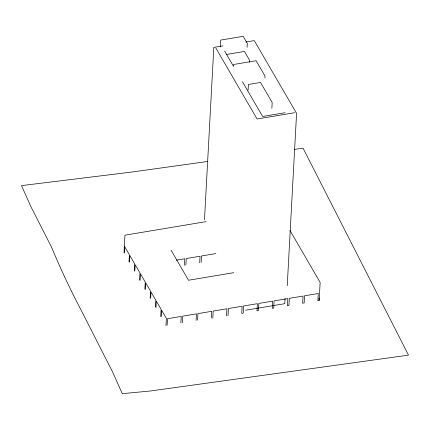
<?xml version="1.0" encoding="UTF-8"?>
<svg xmlns="http://www.w3.org/2000/svg" width="430" height="430" viewBox="0 0 430 430"><rect width="100%" height="100%" fill="white"/><g stroke="black" fill="none" stroke-linecap="round" stroke-linejoin="round"><path stroke-width="0.64" d="M123.996 252.593L124.942 235.194L206.142 221.622M124.243 253.039L124.598 246.514L129.392 254.77L129.005 261.945M129.527 262.133L129.881 255.608L134.676 263.864L134.321 270.384M134.81 271.228L135.165 264.703L139.96 272.953L139.573 280.129M140.094 280.317L140.449 273.797L145.243 282.048L144.856 289.223M145.383 289.411L145.732 282.892L150.532 291.142L150.177 297.667M150.667 298.506L151.016 291.986L155.816 300.237L155.461 306.762M155.95 307.6L156.305 301.075L161.1 309.331L160.713 316.507M161.234 316.695L161.589 310.17L166.383 318.426L165.996 325.601M167.136 325.236L167.49 318.716L181.234 316.415L180.879 322.941M184.448 265.299L184.803 258.774L176.257 260.204M182.363 322.693L182.718 316.168L196.462 313.873L196.107 320.393M185.889 265.057L186.238 258.537L200.047 256.226L199.692 262.751M197.59 320.146L197.945 313.626L211.689 311.325L211.334 317.851M201.132 262.51L201.482 255.99L215.855 253.587M204.497 219.617L213.823 47.37L222.821 45.865M220.321 46.8L220.681 40.092L243.154 36.335L247.325 43.516L247.116 47.343M212.78 318.254L213.173 311.078L226.916 308.783L226.529 315.953M228.007 315.706L228.4 308.53L242.144 306.235L241.757 313.411L243.235 313.164L243.627 305.988L257.371 303.688L256.984 310.863L258.462 310.616L258.855 303.44L272.599 301.145L272.212 308.321L273.69 308.073L274.082 300.898L287.826 298.597L287.439 305.773L288.917 305.526L289.309 298.35L303.053 296.055L302.666 303.231L304.144 302.978L304.537 295.808L318.281 293.507L317.894 300.683L319.162 300.468L320.14 282.397L289.938 230.421M248.083 90.214L248.395 84.474L260.515 82.447L272.179 102.512L271.868 108.252M249.594 62.398L249.696 60.485L244.45 51.455L226.674 54.427M264.901 77.948L265.004 76.035L256.113 60.732L233.641 64.489L233.538 66.403L224.648 51.1M285.074 298.447L284.789 303.666L273.695 305.52M287.245 285.622L296.576 113.375L254.286 40.608L245.933 42.006M319.017 298.081L319.162 300.468M285.112 112.724L262.639 116.482L242.429 81.705M294.555 112.73L257.092 118.992L215.844 48.015M233.861 272.663L188.517 280.242L171.102 250.271M245.632 310.213L272.389 305.741M207.878 161.444L132.531 171.946L21.5 185.626L30.895 206.615L51.503 247.1A1318.676 641.506 -74.9 0 0 81.2 310.283L112.375 371.525L122.292 393.665L150.581 390.977L408.5 355.137L303.059 148.178L294.464 149.377"/></g></svg>
